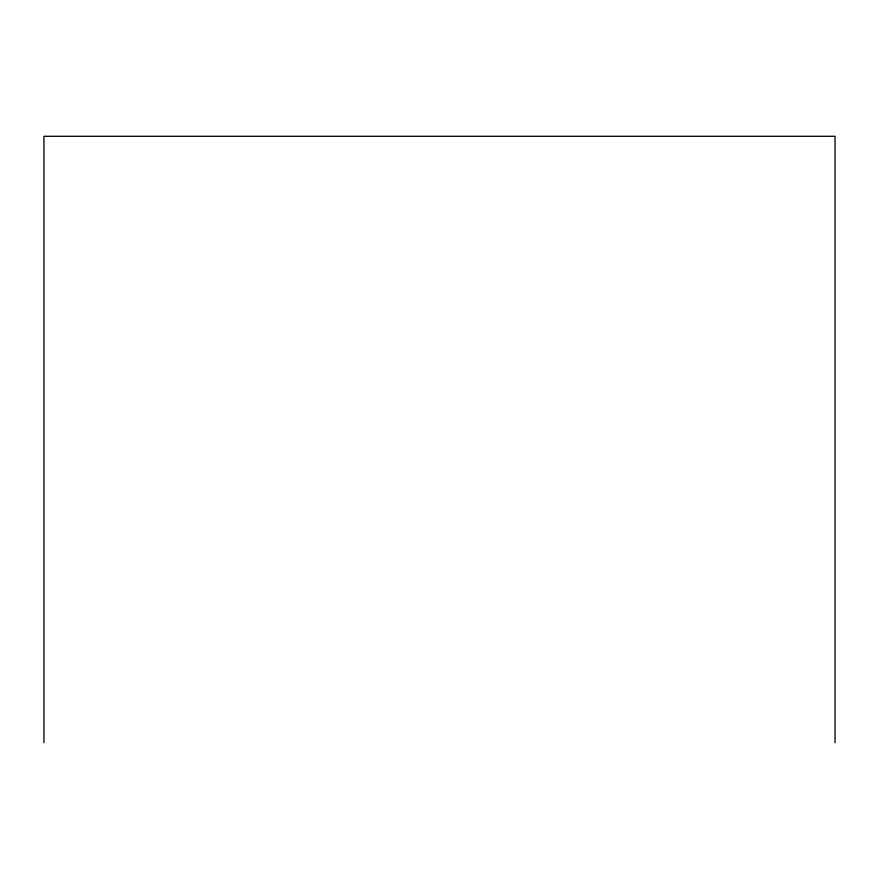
<?xml version="1.0" encoding="UTF-8"?>
<svg xmlns="http://www.w3.org/2000/svg" width="879" height="879" viewBox="0 0 879 879"><rect width="100%" height="100%" fill="white"/><g stroke="black" fill="none" stroke-linecap="round" stroke-linejoin="round"><path stroke-width="1.32" d="M835.05 742.711L835.05 136.289L43.95 136.289L43.95 742.711"/></g></svg>
